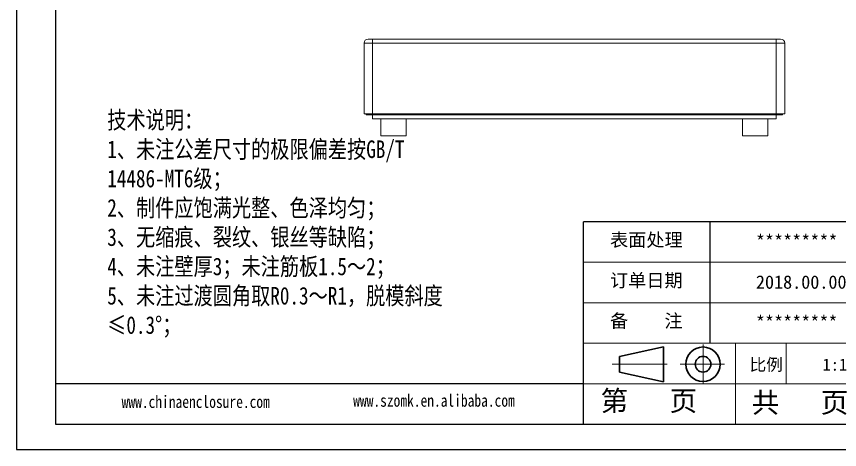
# Model space of a CAD drawing. Header units: inches. Extents: x 1348 to 2103, y 1126 to 1378.
# Drawn here: x 1745.8 to 1941.5, y 1125.7 to 1228.6 of the extents above; entities that cross this region are included whole.
import ezdxf

# ---------------------------------------------------------------- set-up
doc = ezdxf.new("R2010")
doc.units = ezdxf.units.IN
doc.header["$LTSCALE"] = 15
doc.linetypes.add('CENTER2', pattern=[28.575, 19.05, -3.175, 3.175, -3.175])
doc.layers.add('文字', color=81, linetype='Continuous')
for name, color, linetype, lineweight in [('粗实线', 7, 'Continuous', 30), ('细实线', 3, 'Continuous', 9), ('细点划线', 2, 'CENTER2', 9)]:
    doc.layers.add(name, color=color, linetype=linetype, lineweight=lineweight)
doc.styles.get("Standard").update_dxf_attribs({"font": 'txt', "bigfont": 'gbcbig.shx'})
doc.styles.add('宋体', font='', dxfattribs={"width": 0.8, "height": 3.5})
doc.styles.get('宋体').set_extended_font_data('SimSun')

msp = doc.modelspace()

# ---------------------------------------------------------------- linework, layer by layer
for p, q in [((1745.783, 1378.486), (1745.783, 1125.657)), ((1755.036, 1372.466), (1755.036, 1131.676)), ((1745.783, 1242.707), (1745.783, 1125.657)), ((1952.862, 1179.834), (1880.625, 1179.834)), ((1880.625, 1131.676), (1880.625, 1179.834)), ((1910.724, 1150.94), (1910.724, 1179.834)), ((1880.625, 1141.308), (1755.036, 1141.308)), ((1755.036, 1131.676), (2097.336, 1131.676)), ((1745.783, 1125.657), (2103.356, 1125.657)), ((1745.783, 1125.657), (1911.326, 1125.657))]:
    msp.add_line(p, q)
at = {"color": 7, "linetype": 'Continuous', "lineweight": 15}
for p, q in [((1829.439, 1223.266), (1830.439, 1223.266)), ((1830.439, 1222.266), (1830.439, 1223.266)), ((1830.439, 1223.266), (1926.439, 1223.266)), ((1926.439, 1222.266), (1926.439, 1223.266)), ((1926.439, 1223.266), (1927.439, 1223.266)), ((1830.439, 1222.266), (1828.439, 1222.266)), ((1828.439, 1205.466), (1828.439, 1222.266)), ((1926.439, 1222.266), (1830.439, 1222.266)), ((1830.439, 1222.266), (1830.439, 1205.466)), ((1928.439, 1222.266), (1926.439, 1222.266)), ((1926.439, 1205.466), (1926.439, 1222.266)), ((1928.439, 1222.266), (1928.439, 1205.466)), ((1830.439, 1205.466), (1828.439, 1205.466)), ((1828.939, 1205.466), (1828.939, 1205.266)), ((1830.439, 1205.266), (1828.939, 1205.266)), ((1926.439, 1205.466), (1830.439, 1205.466)), ((1830.439, 1205.466), (1830.439, 1205.266)), ((1926.439, 1205.266), (1830.439, 1205.266)), ((1830.439, 1204.266), (1830.439, 1205.266)), ((1926.439, 1204.266), (1830.439, 1204.266)), ((1832.439, 1204.266), (1832.439, 1200.266)), ((1838.439, 1200.266), (1838.439, 1204.266)), ((1918.439, 1204.266), (1918.439, 1200.266)), ((1924.439, 1200.266), (1924.439, 1204.266)), ((1928.439, 1205.466), (1926.439, 1205.466)), ((1926.439, 1205.466), (1926.439, 1205.266)), ((1927.939, 1205.266), (1926.439, 1205.266)), ((1926.439, 1204.266), (1926.439, 1205.266)), ((1927.939, 1205.466), (1927.939, 1205.266)), ((1838.439, 1200.266), (1832.439, 1200.266)), ((1918.439, 1200.266), (1924.439, 1200.266))]:
    msp.add_line(p, q, dxfattribs=at)
for centre, start, end in [((1829.439, 1222.266), 90, 180), ((1927.439, 1222.266), 0, 90)]:
    msp.add_arc(centre, 1, start, end, dxfattribs=at)
at = {"layer": '粗实线', "color": 7}
for p, q in [((1899.661, 1150.038), (1889.137, 1147.808)), ((1899.661, 1150.038), (1899.661, 1141.791)), ((1889.137, 1147.808), (1889.137, 1144.086)), ((1889.137, 1144.086), (1899.661, 1141.791))]:
    msp.add_line(p, q, dxfattribs=at)
for radius in [4.092, 1.861]:
    msp.add_circle((1909.027, 1145.947), radius, dxfattribs=at)
at = {"layer": '细实线', "color": 7}
for p, q in [((1952.862, 1170.203), (1880.625, 1170.203)), ((1952.862, 1160.571), (1880.625, 1160.571)), ((2097.336, 1150.94), (1880.625, 1150.94)), ((1916.744, 1150.94), (1916.744, 1131.676)), ((1928.783, 1150.94), (1928.783, 1141.308)), ((1952.862, 1141.308), (1880.625, 1141.308))]:
    msp.add_line(p, q, dxfattribs=at)
at = {"layer": '细点划线', "color": 7}
for p, q in [((1909.027, 1150.657), (1909.027, 1141.308)), ((1887.459, 1145.947), (1900.467, 1145.947)), ((1903.555, 1145.947), (1914.13, 1145.947))]:
    msp.add_line(p, q, dxfattribs=at)

# ---------------------------------------------------------------- texts
at = {"char_height": 3.16751, "width": 1800.25596, "attachment_point": 1}
for s, insert in [('{\\fSimHei|b0|i0|c134|p49;表面处理}', (1886.907, 1177.101)), ('{\\fSimHei|b0|i0|c134|p49;*********}', (1921.599, 1176.694)), ('{\\fSimHei|b0|i0|c134|p49;订单日期}', (1886.907, 1167.469)), ('{\\fSimHei|b0|i0|c134|p49;2018.00.00}', (1921.599, 1167.062)), ('{\\fSimHei|b0|i0|c134|p49;备    注}', (1886.907, 1157.838)), ('{\\fSimHei|b0|i0|c134|p49;*********}', (1921.599, 1157.43))]:
    msp.add_mtext(s, dxfattribs=dict(at, insert=insert))
at = {"layer": '文字', "color": 0, "attachment_point": 1, "style": '宋体'}
for s, insert, char_height, width in [('{\\H1.111x;技术说明：\\P1、未注公差尺寸的极限偏差按GB/T 14486-MT6级；\\P2、制件应饱满光整、色泽均匀；\\P3、无缩痕、裂纹、银丝等缺陷；\\P4、未注壁厚3；未注筋板1.5～2；\\P5、未注过渡圆角取R0.3～R1，脱模斜度≤0.3%%D；}', (1767.372, 1206.124), 3.76234, 84.74446), ('www.chinaenclosure.com', (1770.793, 1138.489), 2.94299, 51.70544), ('www.szomk.en.alibaba.com', (1825.839, 1138.781), 2.94299, 51.70544)]:
    msp.add_mtext(s, dxfattribs=dict(at, insert=insert, char_height=char_height, width=width))
at = {"layer": '细实线', "color": 7, "attachment_point": 1}
for s, insert, char_height, width in [('{\\fSimSun|b0|i0|c134|p54;比例}', (1920.115, 1147.292), 2.88948, 12.68391), ('{\\fSimSun|b0|i0|c134|p54;1:1}', (1937.422, 1147.292), 2.88948, 12.68391), ('{\\fSimSun|b0|i0|c134|p54;第   页}', (1884.678, 1139.653), 4.81579, 36.11846), ('{\\fSimSun|b0|i0|c134|p54; 共   页}', (1917.333, 1139.243), 4.81579, 36.11846)]:
    msp.add_mtext(s, dxfattribs=dict(at, insert=insert, char_height=char_height, width=width))

doc.saveas('drawing.dxf')
